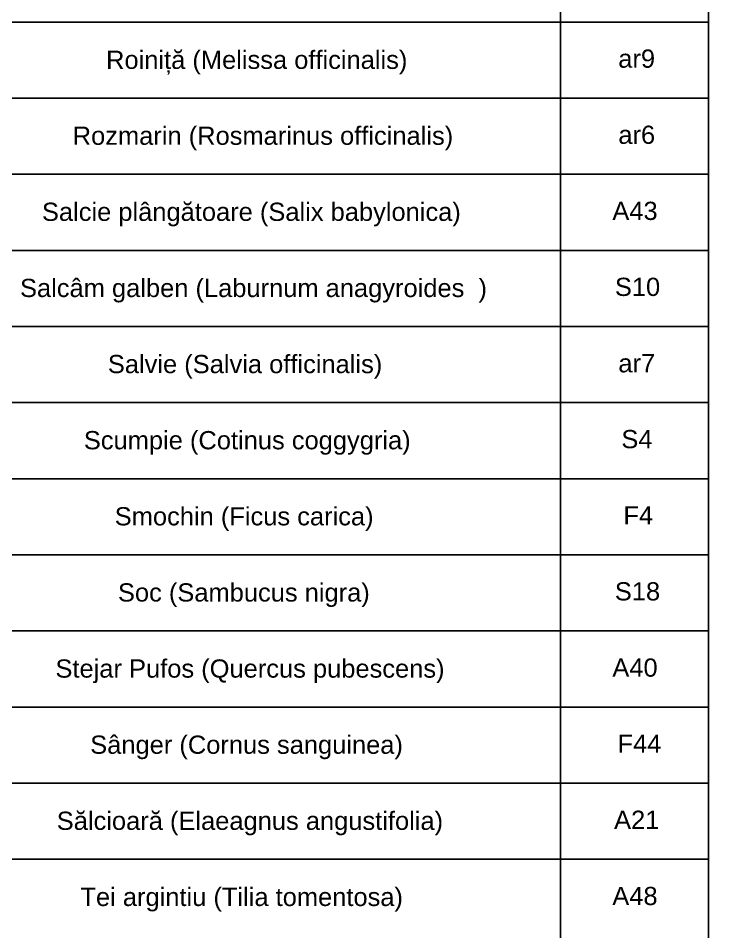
# Model space of a CAD drawing. Header units: millimetres. Extents: x 0 to 135, y -17 to 120.
# Drawn here: x 7.11 to 21.16, y 15.86 to 34.31 of the extents above; entities that cross this region are included whole.
import ezdxf

# ---------------------------------------------------------------- set-up
doc = ezdxf.new("R2010")
doc.units = ezdxf.units.MM
doc.layers.add('Plan View', color=7, linetype='Continuous')
doc.layers.add('Plant Legend', color=7, linetype='Continuous')
picture_1 = doc.add_image_def('image1.jpg', size_in_pixel=(8192, 8192))

# ---------------------------------------------------------------- blocks, each defined once
blk = doc.blocks.new('1')
at = {"flags": 1}
for tag in ['Export Name', 'Export Layer']:
    blk.add_attdef(tag, (0, 0), '', height=0.0254, dxfattribs=at)
at = {"layer": 'Plan View'}
image = blk.add_image(picture_1, insert=(0, 0), size_in_units=(120, 120), dxfattribs=dict(at, fade=50))
image.dxf.flags = 7
blk = doc.blocks.new('422')
at = {"layer": 'Plant Legend'}
blk.add_lwpolyline([(0.458, 119.298), (21.053, 119.298), (21.053, 6.559), (0.458, 6.559)], close=True, dxfattribs=at)
for points in [[(18.065, 118.087), (18.065, 6.559)], [(0.458, 34.234), (21.053, 34.234)], [(0.458, 32.697), (21.053, 32.697)], [(0.458, 31.159), (21.053, 31.159)], [(0.458, 29.622), (21.053, 29.622)], [(0.458, 28.084), (21.053, 28.084)], [(0.458, 26.547), (21.053, 26.547)], [(0.458, 25.009), (21.053, 25.009)], [(0.458, 23.472), (21.053, 23.472)], [(0.458, 21.934), (21.053, 21.934)], [(0.458, 20.397), (21.053, 20.397)], [(0.458, 18.859), (21.053, 18.859)], [(0.458, 17.322), (21.053, 17.322)]]:
    blk.add_lwpolyline(points, dxfattribs=at)
at = {"flags": 1}
for tag in ['Export Name', 'Export Layer']:
    blk.add_attdef(tag, (0, 0), '', height=0.0254, dxfattribs=at)
at = {"layer": 'Plant Legend', "char_height": 0.36812, "attachment_point": 1}
for s, insert in [('\\fArial|b0|i0;Roiniță (Melissa officinalis)', (8.886, 33.655)), ('\\fArial|b0|i0;ar9', (19.233, 33.679)), ('\\fArial|b0|i0;Rozmarin (Rosmarinus officinalis)', (8.212, 32.122)), ('\\fArial|b0|i0;ar6', (19.234, 32.141)), ('\\fArial|b0|i0;Salcie plângătoare (Salix babylonica)', (7.591, 30.585)), ('\\fArial|b0|i0;A43', (19.113, 30.604)), ('\\fArial|b0|i0;Salcâm galben (Laburnum anagyroides  )', (7.148, 29.047)), ('\\fArial|b0|i0;S10', (19.164, 29.069)), ('\\fArial|b0|i0;Salvie (Salvia officinalis)', (8.922, 27.51)), ('\\fArial|b0|i0;ar7', (19.234, 27.526)), ('\\fArial|b0|i0;Scumpie (Cotinus coggygria)', (8.437, 25.972)), ('\\fArial|b0|i0;S4', (19.295, 25.994)), ('\\fArial|b0|i0;Smochin (Ficus carica)', (9.061, 24.435)), ('\\fArial|b0|i0;F4', (19.336, 24.454)), ('\\fArial|b0|i0;Soc (Sambucus nigra)', (9.126, 22.897)), ('\\fArial|b0|i0;S18', (19.163, 22.919)), ('\\fArial|b0|i0;Stejar Pufos (Quercus pubescens)', (7.864, 21.36)), ('\\fArial|b0|i0;A40', (19.113, 21.379)), ('\\fArial|b0|i0;Sânger (Cornus sanguinea)', (8.566, 19.822)), ('\\fArial|b0|i0;F44', (19.217, 19.842)), ('\\fArial|b0|i0;Sălcioară (Elaeagnus angustifolia)', (7.89, 18.285)), ('\\fArial|b0|i0;A21', (19.148, 18.305)), ('\\fArial|b0|i0;Tei argintiu (Tilia tomentosa)', (8.368, 16.747)), ('\\fArial|b0|i0;A48', (19.112, 16.766))]:
    blk.add_mtext(s, dxfattribs=dict(at, insert=insert))

msp = doc.modelspace()

# ---------------------------------------------------------------- block references
at = {"layer": 'Plan View', "color": 7}
msp.add_blockref('1', (0, 0), dxfattribs=at)
at = {"layer": 'Plant Legend', "color": 7}
msp.add_blockref('422', (0, 0), dxfattribs=at)

doc.saveas('drawing.dxf')
